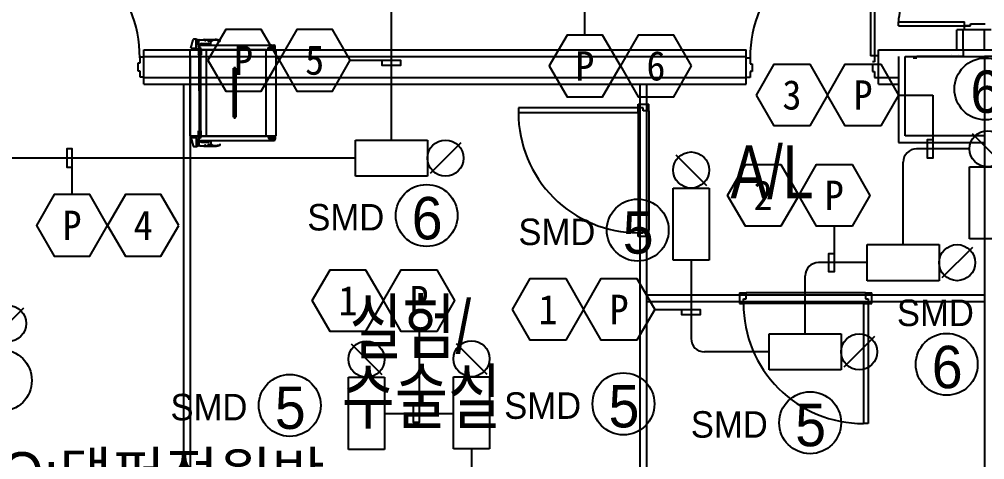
# Model space of a CAD drawing. Header units: millimetres. Extents: x 118559 to 211622, y 1329 to 63037.
# Drawn here: x 169840 to 177131, y 41401 to 44724 of the extents above; entities that cross this region are included whole.
import ezdxf
from ezdxf.enums import TextEntityAlignment as Align

# ---------------------------------------------------------------- set-up
doc = ezdxf.new("R2010")
doc.units = ezdxf.units.MM
doc.header["$LTSCALE"] = 120
for name, color, linetype in [('ARCH', 9, 'Continuous'), ('DAMPER', 2, 'Continuous'), ('fire', 2, 'Continuous'), ('fire-l', 4, 'Continuous'), ('smd-f', 2, 'Continuous')]:
    doc.layers.add(name, color=color, linetype=linetype)
doc.styles.add('GHD', font='')
doc.styles.add('ghs', font='')
doc.styles.add('TT', font='')
doc.styles.add('돋움', font='')
doc.styles.get('GHD').set_extended_font_data('Dotum')
doc.styles.get('ghs').set_extended_font_data('Dotum')
doc.styles.get('TT').set_extended_font_data('Dotum')
doc.styles.get('돋움').set_extended_font_data('DotumChe')

# ---------------------------------------------------------------- blocks, each defined once
blk = doc.blocks.new('e-22-1')
at = {"layer": 'DAMPER'}
blk.add_line((-5, 1), (-1, 1), dxfattribs=at)
at = {"layer": 'fire'}
for p, q in [((-5, -1), (-5, 1)), ((-1, 1), (-1, -1)), ((0.85, 0.85), (-0.85, -0.85)), ((-1, -1), (-5, -1))]:
    blk.add_line(p, q, dxfattribs=at)
blk.add_circle((0, 0), 1, dxfattribs=at)

msp = doc.modelspace()

# ---------------------------------------------------------------- linework, layer by layer
at = {"layer": 'ARCH', "color": 9}
for p, q in [((176270.1, 45389.2, 0), (176270.1, 44449.2, 0)), ((176300.1, 45389.2, 0), (176300.1, 44449.2, 0)), ((176480.1, 44704.2, 0), (176980.1, 44704.2, 0)), ((176480.1, 44704.2, 0), (176980.1, 44704.2, 0)), ((176480.1, 44674.2, 0), (176480.1, 44704.2, 0)), ((176980.1, 44644.2, 0), (176980.1, 44704.2, 0)), ((176480.1, 44674.2, 0), (176980.1, 44674.2, 0)), ((176480.1, 44674.2, 0), (176980.1, 44674.2, 0)), ((176920.1, 44494.2, 0), (176920.1, 44644.2, 0)), ((177180.1, 44644.2, 0), (176920.1, 44644.2, 0)), ((176970.1, 44494.2, 0), (176970.1, 44644.2, 0)), ((176980.1, 44644.2, 0), (176980.1, 44674.2, 0)), ((176980.1, 44674.2, 0), (177025.1, 44674.2, 0)), ((176980.1, 44674.2, 0), (177025.1, 44674.2, 0)), ((177025.1, 44674.2, 0), (176980.1, 44674.2, 0)), ((177025.1, 44674.2, 0), (177025.1, 44689.2, 0)), ((177025.1, 44689.2, 0), (177135.1, 44689.2, 0)), ((177025.1, 44674.2, 0), (177025.1, 44689.2, 0)), ((177025.1, 44689.2, 0), (177135.1, 44689.2, 0)), ((177130.1, 44494.2, 0), (177130.1, 44644.2, 0)), ((171136.7, 44506.7, 0), (171153, 44568.5, 0)), ((171159.8, 44575.4, 0), (171175.4, 44575.4, 0)), ((171175.4, 44506.5, 0), (171175.4, 44575.4, 0)), ((171175.4, 44560.3, 0), (171175.4, 44574.4, 0)), ((171176.3, 44575.3, 0), (171177.9, 44575.3, 0)), ((171176.3, 44559.3, 0), (171186.7, 44559.3, 0)), ((171178.4, 44575.2, 0), (171189.5, 44567.9, 0)), ((171180.1, 44515, 0), (171180.1, 44559.3, 0)), ((171184.8, 44556.8, 0), (171184.8, 44553, 0)), ((171196.1, 44556.8, 0), (171184.8, 44556.8, 0)), ((171196.1, 44532, 0), (171196.1, 44560.3, 0)), ((171205.6, 44569.7, 0), (171278.2, 44569.7, 0)), ((171236.7, 44572.6, 0), (171319.6, 44572.6, 0)), ((171240.5, 44565, 0), (171248, 44565, 0)), ((171244.3, 44568.8, 0), (171244.3, 44561.2, 0)), ((171266.9, 44560.3, 0), (171278.2, 44560.3, 0)), ((171272.6, 44565.9, 0), (171272.6, 44554.6, 0)), ((171287.7, 44532, 0), (171287.7, 44560.3, 0)), ((171336.5, 44564.9, 0), (171351.5, 44561.9, 0)), ((171351.5, 44561.9, 0), (171356.7, 44561.2, 0)), ((171357.7, 44562.3, 0), (171357.6, 44562.8, 0)), ((170780.1, 44494.2, 0), (175330.1, 44494.2, 0)), ((170780.1, 44234.2, 0), (170780.1, 44494.2, 0)), ((171130.1, 44494.2, 0), (171780.1, 44494.2, 0)), ((171130.1, 43844.2, 0), (171130.1, 44494.2, 0)), ((171136.7, 44506.5, 0), (171182.9, 44506.5, 0)), ((171136.7, 44495.3, 0), (171182.9, 44495.3, 0)), ((171144.2, 44503.7, 0), (171141.4, 44506.5, 0)), ((171144.2, 44503.7, 0), (171148, 44503.7, 0)), ((171144.2, 44495.3, 0), (171144.2, 44503.7, 0)), ((171146.1, 44491.9, 0), (171146.1, 44509.4, 0)), ((171148, 44503.7, 0), (171150.8, 44506.5, 0)), ((171148, 44495.3, 0), (171148, 44503.7, 0)), ((171164, 44495.3, 0), (171164, 44506.5, 0)), ((171171.6, 44503.5, 0), (171168.8, 44506.4, 0)), ((171171.6, 44503.5, 0), (171175.4, 44503.5, 0)), ((171171.6, 44495.3, 0), (171171.6, 44503.5, 0)), ((171173.5, 44492.3, 0), (171173.5, 44509.4, 0)), ((171175.4, 44515, 0), (171180.1, 44515, 0)), ((171175.4, 44503.5, 0), (171178.2, 44506.4, 0)), ((171175.4, 44495.3, 0), (171175.4, 44503.5, 0)), ((171182.9, 44495.3, 0), (171182.9, 44506.5, 0)), ((171193.7, 44456.5, 0), (171212.6, 44494.2, 0)), ((171193.7, 44494.2, 0), (171212.6, 44456.5, 0)), ((171193.7, 44494.2, 0), (171193.7, 44456.5, 0)), ((171196.1, 44542.6, 0), (171196.1, 44542.6, 0)), ((171196.1, 44532, 0), (171287.7, 44532, 0)), ((171196.1, 44529.1, 0), (171732.9, 44529.1, 0)), ((171196.1, 44529.1, 0), (171196.1, 44496.1, 0)), ((171209.2, 44511, 0), (171196.1, 44511, 0)), ((171197.3, 44496.1, 0), (171196.1, 44496.1, 0)), ((171197.3, 44494.8, 0), (171197.3, 44509.4, 0)), ((171197.3, 44509.4, 0), (171207.9, 44509.4, 0)), ((171207.9, 44494.8, 0), (171197.3, 44494.8, 0)), ((171197.8, 44502.1, 0), (171197.5, 44501.8, 0)), ((171197.8, 44502.1, 0), (171197.5, 44502.1, 0)), ((171198, 44498.3, 0), (171197.8, 44497.7, 0)), ((171198.5, 44498, 0), (171197.8, 44497.7, 0)), ((171198.5, 44498, 0), (171198, 44498.3, 0)), ((171198, 44494.2, 0), (171216.8, 44494.2, 0)), ((171198, 44494.2, 0), (171216.8, 44494.2, 0)), ((171199.1, 44495, 0), (171198.5, 44495.1, 0)), ((171198.5, 44495.1, 0), (171198.6, 44494.8, 0)), ((171199.1, 44495, 0), (171198.9, 44494.8, 0)), ((171200.3, 44505.1, 0), (171200.1, 44504.5, 0)), ((171200.8, 44504.8, 0), (171200.1, 44504.5, 0)), ((171200.8, 44504.8, 0), (171200.3, 44505.1, 0)), ((171200.6, 44509.4, 0), (171200.5, 44509.3, 0)), ((171200.5, 44509.4, 0), (171200.5, 44509.3, 0)), ((171201.6, 44499.4, 0), (171201.7, 44498.5, 0)), ((171202.5, 44499.3, 0), (171201.6, 44499.4, 0)), ((171202.5, 44499.3, 0), (171201.7, 44498.5, 0)), ((171203.2, 44508.6, 0), (171202.7, 44508.7, 0)), ((171202.7, 44508.7, 0), (171202.8, 44508.1, 0)), ((171203.2, 44508.6, 0), (171202.8, 44508.1, 0)), ((171203.1, 44454.2, 0), (171203.1, 44497.7, 0)), ((171204.6, 44501.5, 0), (171204, 44501.6, 0)), ((171204, 44501.6, 0), (171204.1, 44501, 0)), ((171204.6, 44501.5, 0), (171204.1, 44501, 0)), ((171205.9, 44501.3, 0), (171205.8, 44500.7, 0)), ((171206.4, 44501, 0), (171205.8, 44500.7, 0)), ((171206.4, 44501, 0), (171205.9, 44501.3, 0)), ((171207.9, 44509.4, 0), (171207.9, 44494.8, 0)), ((171208.1, 44507.7, 0), (171208, 44507.6, 0)), ((171208.1, 44507.6, 0), (171208, 44507.6, 0)), ((171209.2, 44496.2, 0), (171209.2, 44511, 0)), ((171212.6, 44494.2, 0), (171212.6, 44456.5, 0)), ((171218.8, 44540.5, 0), (171265, 44540.5, 0)), ((171219.6, 44496.1, 0), (171707.1, 44496.1, 0)), ((171224.4, 44538.6, 0), (171222.6, 44540.5, 0)), ((171224.4, 44538.6, 0), (171228.2, 44538.6, 0)), ((171224.4, 44532, 0), (171224.4, 44538.6, 0)), ((171226.3, 44529.5, 0), (171226.3, 44542.5, 0)), ((171228.2, 44538.6, 0), (171230.1, 44540.5, 0)), ((171228.2, 44532, 0), (171228.2, 44538.6, 0)), ((171255.1, 43844.2, 0), (171255.1, 44494.2, 0)), ((171258.4, 44538.6, 0), (171256.5, 44540.5, 0)), ((171258.4, 44538.6, 0), (171262.2, 44538.6, 0)), ((171258.4, 44532, 0), (171258.4, 44538.6, 0)), ((171260.3, 44529.5, 0), (171260.3, 44542.5, 0)), ((171262.2, 44538.6, 0), (171264.1, 44540.5, 0)), ((171262.2, 44532, 0), (171262.2, 44538.6, 0)), ((171705.1, 43844.2, 0), (171705.1, 44494.2, 0)), ((171719.8, 44496.2, 0), (171719.8, 44511, 0)), ((171719.8, 44511, 0), (171732.9, 44511, 0)), ((171721.1, 44509.4, 0), (171721.1, 44494.8, 0)), ((171731.7, 44509.4, 0), (171721.1, 44509.4, 0)), ((171721.1, 44507.7, 0), (171721.2, 44507.6, 0)), ((171721.1, 44507.6, 0), (171721.2, 44507.6, 0)), ((171721.1, 44494.8, 0), (171731.7, 44494.8, 0)), ((171722.8, 44501, 0), (171723.3, 44501.3, 0)), ((171722.8, 44501, 0), (171723.4, 44500.7, 0)), ((171723.3, 44501.3, 0), (171723.4, 44500.7, 0)), ((171724.6, 44501.5, 0), (171725.2, 44501.6, 0)), ((171724.6, 44501.5, 0), (171725.1, 44501, 0)), ((171725.2, 44501.6, 0), (171725.1, 44501, 0)), ((171726, 44508.6, 0), (171726.5, 44508.7, 0)), ((171726, 44508.6, 0), (171726.4, 44508.1, 0)), ((171726.5, 44508.7, 0), (171726.4, 44508.1, 0)), ((171726.7, 44499.3, 0), (171727.6, 44499.4, 0)), ((171726.7, 44499.3, 0), (171727.5, 44498.5, 0)), ((171727.6, 44499.4, 0), (171727.5, 44498.5, 0)), ((171728.4, 44504.8, 0), (171728.9, 44505.1, 0)), ((171728.4, 44504.8, 0), (171729.1, 44504.5, 0)), ((171728.6, 44509.4, 0), (171728.7, 44509.3, 0)), ((171728.7, 44509.4, 0), (171728.7, 44509.3, 0)), ((171728.9, 44505.1, 0), (171729.1, 44504.5, 0)), ((171730.1, 44495, 0), (171730.7, 44495.1, 0)), ((171730.1, 44495, 0), (171730.3, 44494.8, 0)), ((171730.7, 44495.1, 0), (171730.6, 44494.8, 0)), ((171730.7, 44498, 0), (171731.2, 44498.3, 0)), ((171730.7, 44498, 0), (171731.4, 44497.7, 0)), ((171731.2, 44498.3, 0), (171731.4, 44497.7, 0)), ((171731.4, 44502.1, 0), (171731.7, 44501.8, 0)), ((171731.4, 44502.1, 0), (171731.7, 44502.1, 0)), ((171731.7, 44494.8, 0), (171731.7, 44509.4, 0)), ((171731.7, 44496.1, 0), (171732.9, 44496.1, 0)), ((171732.9, 44529.1, 0), (171732.9, 44496.1, 0)), ((171733.9, 44512.6, 0), (171733.9, 44525.8, 0)), ((171741.5, 44521.6, 0), (171733.9, 44521.6, 0)), ((171749.1, 44519.2, 0), (171733.9, 44519.2, 0)), ((171741.5, 44516.9, 0), (171733.9, 44516.9, 0)), ((171736.7, 44528.7, 0), (171762.2, 44528.7, 0)), ((171736.7, 44509.8, 0), (171762.2, 44509.8, 0)), ((171741.5, 44506.9, 0), (171741.5, 44531.1, 0)), ((171741.5, 44521.6, 0), (171743.4, 44524, 0)), ((171741.5, 44516.9, 0), (171741.5, 44521.6, 0)), ((171741.5, 44516.9, 0), (171743.4, 44514.5, 0)), ((171743.4, 44514.5, 0), (171743.4, 44524, 0)), ((171748.1, 44524, 0), (171743.4, 44524, 0)), ((171748.1, 44514.5, 0), (171743.4, 44514.5, 0)), ((171748.1, 44512.6, 0), (171748.1, 44525.8, 0)), ((171748.1, 44524.9, 0), (171748.1, 44514.5, 0)), ((171748.1, 44513.6, 0), (171748.1, 44524, 0)), ((171760.3, 44519.2, 0), (171751.8, 44519.2, 0)), ((171752.8, 44519.2, 0), (171752.8, 44509.9, 0)), ((171752.8, 44509.9, 0), (171752.8, 44502.3, 0)), ((171752.8, 44498.5, 0), (171752.8, 44502.3, 0)), ((171755.6, 44505.1, 0), (171768.8, 44505.1, 0)), ((171755.6, 44495.6, 0), (171768.8, 44495.6, 0)), ((171757.5, 44505.1, 0), (171757.5, 44500.4, 0)), ((171757.5, 44500.4, 0), (171767, 44500.4, 0)), ((171759.9, 44498.5, 0), (171757.5, 44500.4, 0)), ((171759.9, 44498.5, 0), (171764.6, 44498.5, 0)), ((171759.9, 44498.5, 0), (171759.9, 44495.6, 0)), ((171761.3, 44519.2, 0), (171763.2, 44519.2, 0)), ((171762.2, 44521.1, 0), (171762.2, 44529.6, 0)), ((171762.2, 44520.2, 0), (171762.2, 44518.3, 0)), ((171762.2, 44517.4, 0), (171762.2, 44508.9, 0)), ((171762.2, 44506.1, 0), (171762.2, 44494.5, 0)), ((171764.1, 44519.2, 0), (171772.6, 44519.2, 0)), ((171764.6, 44498.5, 0), (171767, 44500.4, 0)), ((171764.6, 44498.5, 0), (171764.6, 44495.6, 0)), ((171767, 44505.1, 0), (171767, 44500.4, 0)), ((171771.7, 44502.3, 0), (171771.7, 44519.2, 0)), ((171771.7, 44498.5, 0), (171771.7, 44502.3, 0)), ((171780.1, 43844.2, 0), (171780.1, 44494.2, 0)), ((175330.1, 44234.2, 0), (175330.1, 44494.2, 0)), ((176330.1, 44494.2, 0), (178280.1, 44494.2, 0)), ((176330.1, 44234.2, 0), (176330.1, 44494.2, 0)), ((176620.1, 44494.2, 0), (176970.1, 44494.2, 0)), ((176970.1, 44494.2, 0), (176970.1, 44444.2, 0)), ((170780.1, 44439.2, 0), (170750.1, 44439.2, 0)), ((170750.1, 44439.2, 0), (170750.1, 44394.2, 0)), ((170780.1, 44444.2, 0), (175330.1, 44444.2, 0)), ((170780.1, 44284.2, 0), (170780.1, 44444.2, 0)), ((171130.1, 44444.2, 0), (171130.1, 34944.2, 0)), ((171193.7, 44456.5, 0), (171212.6, 44456.5, 0)), ((171198.3, 44456.5, 0), (171198.3, 43882, 0)), ((171198.3, 44183.9, 0), (171198.3, 44456.5, 0)), ((171207.9, 44456.5, 0), (171207.9, 43882, 0)), ((171207.9, 44183.9, 0), (171207.9, 44456.5, 0)), ((175330.1, 44279.2, 0), (175330.1, 44439.2, 0)), ((175330.1, 44434.2, 0), (175360.1, 44434.2, 0)), ((175360.1, 44434.2, 0), (175360.1, 44389.2, 0)), ((176300.1, 44449.2, 0), (176270.1, 44449.2, 0)), ((176330.1, 44449.2, 0), (176300.1, 44449.2, 0)), ((176300.1, 44449.2, 0), (176300.1, 44404.2, 0)), ((176330.1, 44279.2, 0), (176330.1, 44439.2, 0)), ((176480.1, 44444.2, 0), (176480.1, 43794.2, 0)), ((176530.1, 43844.2, 0), (176530.1, 44444.2, 0)), ((176530.1, 44444.2, 0), (177130.1, 44444.2, 0)), ((176530.1, 43844.2, 0), (176530.1, 44444.2, 0)), ((176590.1, 44434.2, 0), (176620.1, 44434.2, 0)), ((176970.1, 44444.2, 0), (176620.1, 44444.2, 0)), ((176880.1, 44459.2, 0), (176880.1, 44459.2, 0)), ((176930.1, 44459.2, 0), (176930.1, 44459.2, 0)), ((176930.1, 44459.2, 0), (176930.1, 44459.2, 0)), ((178280.1, 44444.2, 0), (177130.1, 44444.2, 0)), ((177130.1, 44444.2, 0), (177130.1, 43844.2, 0)), ((170750.1, 44394.2, 0), (170735.1, 44394.2, 0)), ((170735.1, 44394.2, 0), (170735.1, 44334.2, 0)), ((170735.1, 44334.2, 0), (170750.1, 44334.2, 0)), ((170750.1, 44334.2, 0), (170750.1, 44289.2, 0)), ((171457.5, 43984.4, 0), (171457.5, 44354.1, 0)), ((171457.5, 44354.1, 0), (171476, 44354.1, 0)), ((171457.5, 44341.2, 0), (171476, 44341.2, 0)), ((171460.7, 44000.5, 0), (171460.7, 44337.9, 0)), ((171460.7, 44337.9, 0), (171472.8, 44337.9, 0)), ((171466.7, 43973.8, 0), (171466.7, 44364.6, 0)), ((171472.8, 44337.9, 0), (171472.8, 44000.5, 0)), ((171476, 44354.1, 0), (171476, 43984.4, 0)), ((175360.1, 44389.2, 0), (175375.1, 44389.2, 0)), ((175375.1, 44389.2, 0), (175375.1, 44329.2, 0)), ((176300.1, 44404.2, 0), (176285.1, 44404.2, 0)), ((176285.1, 44389.2, 0), (176285.1, 44329.2, 0)), ((170750.1, 44289.2, 0), (170780.1, 44289.2, 0)), ((170780.1, 44284.2, 0), (175330.1, 44284.2, 0)), ((175360.1, 44284.2, 0), (175330.1, 44284.2, 0)), ((175375.1, 44329.2, 0), (175360.1, 44329.2, 0)), ((175360.1, 44329.2, 0), (175360.1, 44284.2, 0)), ((176285.1, 44329.2, 0), (176300.1, 44329.2, 0)), ((176300.1, 44329.2, 0), (176300.1, 44284.2, 0)), ((176300.1, 44284.2, 0), (176330.1, 44284.2, 0)), ((176330.1, 44284.2, 0), (176480.1, 44284.2, 0)), ((170780.1, 44234.2, 0), (175330.1, 44234.2, 0)), ((171080.1, 44234.2, 0), (171080.1, 34944.2, 0)), ((174530.1, 32154.2, 0), (174530.1, 44234.2, 0)), ((174580.1, 32154.2, 0), (174580.1, 44234.2, 0)), ((176330.1, 44234.2, 0), (176480.1, 44234.2, 0)), ((174515.1, 44054.8, 0), (173609.8, 44054.8, 0)), ((173609.8, 44054.8, 0), (173609.8, 44019.5, 0)), ((174515.1, 44054.8, 0), (174515.1, 44084.2, 0)), ((174515.1, 44084.2, 0), (174595.1, 44084.2, 0)), ((174550.9, 44054.8, 0), (174515.1, 44054.8, 0)), ((174515.1, 44019.5, 0), (174515.1, 44054.8, 0)), ((174530.1, 44084.2, 0), (174580.1, 44084.2, 0)), ((174530.1, 44084.2, 0), (174580.1, 44084.2, 0)), ((174550.9, 44034.3, 0), (174550.9, 44054.8, 0)), ((174595.1, 44034.3, 0), (174595.1, 44084.2, 0)), ((171476, 43997.3, 0), (171457.5, 43997.3, 0)), ((171476, 43984.4, 0), (171457.5, 43984.4, 0)), ((171472.8, 44000.5, 0), (171460.7, 44000.5, 0)), ((174515.1, 44019.5, 0), (173609.8, 44019.5, 0)), ((174515.1, 44019.5, 0), (174515.1, 43113.5, 0)), ((174595.1, 44034.3, 0), (174550.9, 44034.3, 0)), ((174595.1, 44034.3, 0), (174595.1, 43134, 0)), ((171130.1, 43844.2, 0), (171780.1, 43844.2, 0)), ((171136.7, 43843.1, 0), (171182.9, 43843.1, 0)), ((171136.7, 43843.1, 0), (171136.7, 43832.1, 0)), ((171136.7, 43831.9, 0), (171182.9, 43831.9, 0)), ((171136.7, 43831.7, 0), (171153, 43769.9, 0)), ((171144.2, 43834.8, 0), (171141.4, 43831.9, 0)), ((171144.2, 43843.1, 0), (171144.2, 43834.8, 0)), ((171144.2, 43834.8, 0), (171148, 43834.8, 0)), ((171146.1, 43846.6, 0), (171146.1, 43829, 0)), ((171148, 43843.1, 0), (171148, 43834.8, 0)), ((171148, 43834.8, 0), (171150.8, 43831.9, 0)), ((171164, 43843.1, 0), (171164, 43831.9, 0)), ((171171.6, 43834.9, 0), (171168.8, 43832.1, 0)), ((171171.6, 43843.1, 0), (171171.6, 43834.9, 0)), ((171171.6, 43834.9, 0), (171175.4, 43834.9, 0)), ((171173.5, 43846.2, 0), (171173.5, 43829, 0)), ((171175.4, 43843.1, 0), (171175.4, 43834.9, 0)), ((171175.4, 43834.9, 0), (171178.2, 43832.1, 0)), ((171175.4, 43831.9, 0), (171175.4, 43763, 0)), ((171175.4, 43823.5, 0), (171180.1, 43823.5, 0)), ((171180.1, 43823.5, 0), (171180.1, 43779.1, 0)), ((171182.9, 43843.1, 0), (171182.9, 43831.9, 0)), ((171193.7, 43844.2, 0), (171193.7, 43882, 0)), ((171193.7, 43882, 0), (171212.6, 43844.2, 0)), ((171193.7, 43844.2, 0), (171212.6, 43882, 0)), ((171193.7, 43882, 0), (171212.6, 43882, 0)), ((171196.1, 43809.3, 0), (171196.1, 43842.3, 0)), ((171197.3, 43842.3, 0), (171196.1, 43842.3, 0)), ((171196.1, 43841.4, 0), (171196.1, 43809.3, 0)), ((171209.2, 43827.4, 0), (171196.1, 43827.4, 0)), ((171197.2, 43836.5, 0), (171196.9, 43836.8, 0)), ((171197.2, 43836.5, 0), (171196.9, 43836.5, 0)), ((171197.9, 43840.7, 0), (171197.2, 43841, 0)), ((171197.4, 43840.4, 0), (171197.2, 43841, 0)), ((171207.9, 43843.7, 0), (171197.3, 43843.7, 0)), ((171197.3, 43843.7, 0), (171197.3, 43829, 0)), ((171197.3, 43829, 0), (171207.9, 43829, 0)), ((171197.9, 43840.7, 0), (171197.4, 43840.4, 0)), ((171197.9, 43843.6, 0), (171198, 43843.9, 0)), ((171198.5, 43843.6, 0), (171197.9, 43843.6, 0)), ((171198, 43844.2, 0), (171216.8, 43844.2, 0)), ((171198.5, 43843.6, 0), (171198.3, 43843.9, 0)), ((171200.2, 43833.9, 0), (171199.5, 43834.1, 0)), ((171199.7, 43833.5, 0), (171199.5, 43834.1, 0)), ((171200.2, 43833.9, 0), (171199.7, 43833.5, 0)), ((171199.8, 43829.3, 0), (171199.9, 43829.4, 0)), ((171200, 43829.3, 0), (171199.9, 43829.4, 0)), ((171201, 43839.2, 0), (171201.1, 43840.1, 0)), ((171201.8, 43839.4, 0), (171201, 43839.2, 0)), ((171201.8, 43839.4, 0), (171201.1, 43840.1, 0)), ((171202.1, 43830, 0), (171202.2, 43830.6, 0)), ((171202.6, 43830, 0), (171202.1, 43830, 0)), ((171202.6, 43830, 0), (171202.2, 43830.6, 0)), ((171203.1, 43884.3, 0), (171203.1, 43840.7, 0)), ((171203.4, 43837.1, 0), (171203.5, 43837.7, 0)), ((171203.9, 43837.1, 0), (171203.4, 43837.1, 0)), ((171203.9, 43837.1, 0), (171203.5, 43837.7, 0)), ((171205.8, 43837.7, 0), (171205.1, 43837.9, 0)), ((171205.3, 43837.3, 0), (171205.1, 43837.9, 0)), ((171205.8, 43837.7, 0), (171205.3, 43837.3, 0)), ((171207.5, 43831, 0), (171207.4, 43831.1, 0)), ((171207.5, 43830.9, 0), (171207.4, 43831.1, 0)), ((171207.9, 43829, 0), (171207.9, 43843.7, 0)), ((171209.2, 43842.3, 0), (171209.2, 43827.4, 0)), ((171212.6, 43844.2, 0), (171212.6, 43882, 0)), ((171219.6, 43842.3, 0), (171707.1, 43842.3, 0)), ((171719.8, 43842.3, 0), (171719.8, 43827.4, 0)), ((171719.8, 43827.4, 0), (171732.9, 43827.4, 0)), ((171721.1, 43843.7, 0), (171731.7, 43843.7, 0)), ((171721.1, 43829, 0), (171721.1, 43843.7, 0)), ((171721.1, 43830.7, 0), (171721.2, 43830.8, 0)), ((171721.1, 43830.6, 0), (171721.2, 43830.8, 0)), ((171731.7, 43829, 0), (171721.1, 43829, 0)), ((171722.8, 43837.4, 0), (171723.4, 43837.6, 0)), ((171722.8, 43837.4, 0), (171723.3, 43837, 0)), ((171723.3, 43837, 0), (171723.4, 43837.6, 0)), ((171724.6, 43836.8, 0), (171725.1, 43837.4, 0)), ((171724.6, 43836.8, 0), (171725.2, 43836.8, 0)), ((171725.2, 43836.8, 0), (171725.1, 43837.4, 0)), ((171726, 43829.7, 0), (171726.4, 43830.3, 0)), ((171726, 43829.7, 0), (171726.5, 43829.7, 0)), ((171726.5, 43829.7, 0), (171726.4, 43830.3, 0)), ((171726.7, 43839.1, 0), (171727.5, 43839.8, 0)), ((171726.7, 43839.1, 0), (171727.6, 43838.9, 0)), ((171727.6, 43838.9, 0), (171727.5, 43839.8, 0)), ((171728.4, 43833.6, 0), (171729.1, 43833.8, 0)), ((171728.4, 43833.6, 0), (171728.9, 43833.2, 0)), ((171728.6, 43829, 0), (171728.7, 43829.1, 0)), ((171728.7, 43829, 0), (171728.7, 43829.1, 0)), ((171728.9, 43833.2, 0), (171729.1, 43833.8, 0)), ((171730.1, 43843.3, 0), (171730.3, 43843.6, 0)), ((171730.1, 43843.3, 0), (171730.7, 43843.3, 0)), ((171730.7, 43843.3, 0), (171730.6, 43843.6, 0)), ((171730.7, 43840.4, 0), (171731.4, 43840.6, 0)), ((171730.7, 43840.4, 0), (171731.2, 43840.1, 0)), ((171731.2, 43840.1, 0), (171731.4, 43840.6, 0)), ((171731.4, 43836.2, 0), (171731.7, 43836.5, 0)), ((171731.4, 43836.2, 0), (171731.7, 43836.2, 0)), ((171731.7, 43843.7, 0), (171731.7, 43829, 0)), ((171731.7, 43842.3, 0), (171732.9, 43842.3, 0)), ((171732.9, 43809.3, 0), (171732.9, 43842.3, 0)), ((171733.9, 43825.8, 0), (171733.9, 43812.6, 0)), ((171736.7, 43828.6, 0), (171762.2, 43828.6, 0)), ((171741.5, 43831.5, 0), (171741.5, 43807.3, 0)), ((171741.5, 43821.5, 0), (171743.4, 43823.9, 0)), ((171743.4, 43823.9, 0), (171743.4, 43814.5, 0)), ((171748.1, 43823.9, 0), (171743.4, 43823.9, 0)), ((171748.1, 43825.8, 0), (171748.1, 43812.6, 0)), ((171748.1, 43824.9, 0), (171748.1, 43814.5, 0)), ((171748.1, 43813.5, 0), (171748.1, 43823.9, 0)), ((171752.8, 43840, 0), (171752.8, 43836.2, 0)), ((171752.8, 43828.6, 0), (171752.8, 43836.2, 0)), ((171752.8, 43819.2, 0), (171752.8, 43828.6, 0)), ((171755.6, 43842.8, 0), (171768.8, 43842.8, 0)), ((171755.6, 43833.3, 0), (171768.8, 43833.3, 0)), ((171759.9, 43840, 0), (171757.5, 43838.1, 0)), ((171757.5, 43838.1, 0), (171767, 43838.1, 0)), ((171757.5, 43833.3, 0), (171757.5, 43838.1, 0)), ((171759.9, 43840, 0), (171759.9, 43842.8, 0)), ((171759.9, 43840, 0), (171764.6, 43840, 0)), ((171762.2, 43832.4, 0), (171762.2, 43844, 0)), ((171762.2, 43821.1, 0), (171762.2, 43829.6, 0)), ((171764.6, 43840, 0), (171764.6, 43842.8, 0)), ((171764.6, 43840, 0), (171767, 43838.1, 0)), ((171767, 43833.3, 0), (171767, 43838.1, 0)), ((171771.7, 43840, 0), (171771.7, 43836.2, 0)), ((171771.7, 43836.2, 0), (171771.7, 43819.2, 0)), ((177130.1, 43844.2, 0), (176530.1, 43844.2, 0)), ((177130.1, 43844.2, 0), (176530.1, 43844.2, 0)), ((177130.1, 43844.2, 0), (177130, 31994.2, 0)), ((171159.8, 43763, 0), (171175.4, 43763, 0)), ((171175.4, 43778.1, 0), (171175.4, 43764, 0)), ((171176.3, 43779.1, 0), (171186.7, 43779.1, 0)), ((171176.3, 43763.2, 0), (171177.9, 43763.2, 0)), ((171178.4, 43763.2, 0), (171189.5, 43770.5, 0)), ((171184.8, 43781.7, 0), (171184.8, 43785.4, 0)), ((171196.1, 43781.7, 0), (171184.8, 43781.7, 0)), ((171196.1, 43809.3, 0), (171732.9, 43809.3, 0)), ((171196.1, 43806.5, 0), (171287.7, 43806.5, 0)), ((171196.1, 43806.5, 0), (171196.1, 43778.1, 0)), ((171196.1, 43795.8, 0), (171196.1, 43795.8, 0)), ((171205.6, 43768.7, 0), (171278.2, 43768.7, 0)), ((171218.8, 43798, 0), (171265, 43798, 0)), ((171224.4, 43799.9, 0), (171222.6, 43798, 0)), ((171224.4, 43806.5, 0), (171224.4, 43799.9, 0)), ((171224.4, 43799.9, 0), (171228.2, 43799.9, 0)), ((171226.3, 43808.9, 0), (171226.3, 43795.9, 0)), ((171228.2, 43806.5, 0), (171228.2, 43799.9, 0)), ((171228.2, 43799.9, 0), (171230.1, 43798, 0)), ((171236.7, 43765.9, 0), (171319.6, 43765.9, 0)), ((171240.5, 43773.4, 0), (171248, 43773.4, 0)), ((171244.3, 43769.7, 0), (171244.3, 43777.2, 0)), ((171258.4, 43799.9, 0), (171256.5, 43798, 0)), ((171258.4, 43806.5, 0), (171258.4, 43799.9, 0)), ((171258.4, 43799.9, 0), (171262.2, 43799.9, 0)), ((171260.3, 43808.9, 0), (171260.3, 43795.9, 0)), ((171262.2, 43806.5, 0), (171262.2, 43799.9, 0)), ((171262.2, 43799.9, 0), (171264.1, 43798, 0)), ((171266.9, 43778.1, 0), (171278.2, 43778.1, 0)), ((171272.6, 43772.5, 0), (171272.6, 43783.8, 0)), ((171287.7, 43806.5, 0), (171287.7, 43778.1, 0)), ((171336.5, 43773.5, 0), (171351.5, 43776.5, 0)), ((171351.5, 43776.5, 0), (171356.7, 43777.2, 0)), ((171357.7, 43776.1, 0), (171357.6, 43775.7, 0)), ((171741.5, 43821.5, 0), (171733.9, 43821.5, 0)), ((171749.1, 43819.2, 0), (171733.9, 43819.2, 0)), ((171741.5, 43816.8, 0), (171733.9, 43816.8, 0)), ((171736.7, 43809.8, 0), (171762.2, 43809.8, 0)), ((171741.5, 43821.5, 0), (171741.5, 43816.8, 0)), ((171741.5, 43816.8, 0), (171743.4, 43814.5, 0)), ((171748.1, 43814.5, 0), (171743.4, 43814.5, 0)), ((171760.3, 43819.2, 0), (171751.8, 43819.2, 0)), ((171761.3, 43819.2, 0), (171763.2, 43819.2, 0)), ((171762.2, 43818.2, 0), (171762.2, 43820.1, 0)), ((171762.2, 43817.3, 0), (171762.2, 43808.8, 0)), ((171764.1, 43819.2, 0), (171772.6, 43819.2, 0)), ((176480.1, 43794.2, 0), (177130.1, 43794.2, 0)), ((174515.1, 43113.5, 0), (174550.9, 43113.5, 0)), ((174515.1, 43084.2, 0), (174515.1, 43113.5, 0)), ((174550.9, 43134, 0), (174595.1, 43134, 0)), ((174550.9, 43113.5, 0), (174550.9, 43134, 0)), ((174550.9, 43113.5, 0), (174550.9, 43134, 0)), ((174595.1, 43084.2, 0), (174595.1, 43134, 0)), ((174595.1, 43084.2, 0), (174515.1, 43084.2, 0)), ((174580.1, 43084.2, 0), (174530.1, 43084.2, 0)), ((175280.1, 42659.2, 0), (175280.1, 42579.2, 0)), ((175280.1, 42659.2, 0), (175329.9, 42659.2, 0)), ((175329.9, 42615.1, 0), (175329.9, 42659.2, 0)), ((176230.2, 42659.2, 0), (175329.9, 42659.2, 0)), ((176230.2, 42659.2, 0), (176230.2, 42615.1, 0)), ((176230.2, 42659.2, 0), (176280.1, 42659.2, 0)), ((176280.1, 42579.2, 0), (176280.1, 42659.2, 0)), ((174580.1, 42644.2, 0), (177130.1, 42644.2, 0)), ((174580.1, 42594.2, 0), (177130.1, 42594.2, 0)), ((175280.1, 42644.2, 0), (175280.1, 42594.2, 0)), ((175309.4, 42615.1, 0), (175329.9, 42615.1, 0)), ((175309.4, 42579.2, 0), (175309.4, 42615.1, 0)), ((175309.4, 42615.1, 0), (175329.9, 42615.1, 0)), ((176230.2, 42615.1, 0), (176250.7, 42615.1, 0)), ((176250.7, 42615.1, 0), (176250.7, 42579.2, 0)), ((176280.1, 42594.2, 0), (176280.1, 42644.2, 0)), ((176280.1, 42594.2, 0), (176280.1, 42644.2, 0)), ((175280.1, 42579.2, 0), (175309.4, 42579.2, 0)), ((176215.4, 42579.2, 0), (175309.4, 42579.2, 0)), ((176215.4, 42579.2, 0), (176215.4, 41674, 0)), ((176215.4, 42579.2, 0), (176250.7, 42579.2, 0)), ((176250.7, 42579.2, 0), (176280.1, 42579.2, 0)), ((176250.7, 42579.2, 0), (176250.7, 41674, 0)), ((176250.7, 41674, 0), (176215.4, 41674, 0))]:
    msp.add_line(p, q, dxfattribs=at)
for centre, radius in [((171186.7, 44564.1, 0), 4.72), ((171244.3, 44565, 0), 2.83), ((171272.6, 44560.3, 0), 3.78), ((171762.2, 44519.2, 0), 4.72), ((171762.2, 43819.2, 0), 4.72), ((171186.7, 43774.4, 0), 4.72), ((171244.3, 43773.4, 0), 2.83), ((171272.6, 43778.1, 0), 3.78)]:
    msp.add_circle(centre, radius, dxfattribs=at)
for centre, radius, start, end in [((169810.1, 44434.2, 0), 940, 360, 88.1729), ((176300.1, 44434.2, 0), 940, 91.8271, 180), ((176941.8, 44683.6, 0), 462.2, 85.2502, 177.44923), ((171162, 44566.2, 0), 9.44, 103.29096, 165.19058), ((171176.3, 44574.3, 0), 0.944, 90, 180), ((171176.3, 44560.3, 0), 0.944, 180, 270), ((171177.9, 44574.3, 0), 0.944, 56.57458, 90), ((171186.7, 44564.1, 0), 6.13, 230.28486, 95.48858), ((171196.1, 44553, 0), 11.3, 180, 270), ((171205.6, 44560.3, 0), 9.44, 90, 180), ((171236.7, 44569.7, 0), 2.83, 90, 180), ((171278.2, 44560.3, 0), 9.44, 0, 90), ((171301.3, 44551.6, 0), 13.6, 98.02881, 183.21118), ((171317.1, 44406.7, 0), 159.4, 83.00549, 96.39381), ((171317.2, 44481.1, 0), 91.5, 64.13537, 88.46896), ((171362.9, 44563.7, 0), 9.21, 194.69157, 212.68749), ((171355.9, 44559.2, 0), 0.944, 212.68749, 284.90035), ((171355.5, 44561.1, 0), 2.83, 284.90035, 43.73311), ((171356.8, 44562.1, 0), 0.944, 266.06648, 11.62373), ((171356.7, 44562.6, 0), 0.944, 11.62373, 64.47272), ((171218.8, 44527.2, 0), 13.2, 90, 159.07517), ((171265, 44527.2, 0), 13.2, 20.92483, 90), ((171736.7, 44525.8, 0), 2.83, 90, 180), ((171736.7, 44512.6, 0), 2.83, 180, 270), ((171745.2, 44525.8, 0), 2.83, 0, 90), ((171745.2, 44512.6, 0), 2.83, 270, 0), ((171762.2, 44519.2, 0), 9.44, 90, 180), ((171755.6, 44502.3, 0), 2.83, 90, 180), ((171755.6, 44498.5, 0), 2.83, 180, 270), ((171762.2, 44519.2, 0), 9.44, 0, 90), ((171762.2, 44519.2, 0), 9.44, 270, 0), ((171768.8, 44502.3, 0), 2.83, 0, 90), ((171768.8, 44498.5, 0), 2.83, 270, 0), ((174514.5, 44018.2, 0), 904.7, 179.91508, 270.03615), ((171137.6, 43832.1, 0), 0.944, 180, 194.80942), ((171736.7, 43825.8, 0), 2.83, 90, 180), ((171745.2, 43825.8, 0), 2.83, 0, 90), ((171755.6, 43840, 0), 2.83, 90, 180), ((171755.6, 43836.2, 0), 2.83, 180, 270), ((171762.2, 43819.2, 0), 9.44, 0, 90), ((171768.8, 43840, 0), 2.83, 0, 90), ((171768.8, 43836.2, 0), 2.83, 270, 0), ((171162, 43772.2, 0), 9.44, 194.80942, 256.70904), ((171176.3, 43778.1, 0), 0.944, 90, 180), ((171176.3, 43764.1, 0), 0.944, 180, 270), ((171177.9, 43764.1, 0), 0.944, 270, 303.42542), ((171186.7, 43774.4, 0), 6.13, 264.51142, 129.71514), ((171196.1, 43785.4, 0), 11.3, 90, 180), ((171205.6, 43778.1, 0), 9.44, 180, 270), ((171218.8, 43811.2, 0), 13.2, 200.92483, 270), ((171236.7, 43768.7, 0), 2.83, 180, 270), ((171265, 43811.2, 0), 13.2, 270, 339.07517), ((171278.2, 43778.1, 0), 9.44, 270, 0), ((171301.3, 43786.8, 0), 13.6, 176.78882, 261.97119), ((171317.1, 43931.7, 0), 159.4, 263.60619, 276.99451), ((171317.2, 43857.3, 0), 91.5, 271.53104, 295.86463), ((171362.9, 43774.7, 0), 9.21, 147.31251, 165.30843), ((171355.9, 43779.2, 0), 0.944, 75.09965, 147.31251), ((171355.5, 43777.4, 0), 2.83, 316.26689, 75.09965), ((171356.8, 43776.3, 0), 0.944, 348.37627, 93.93352), ((171356.7, 43775.9, 0), 0.944, 295.52728, 348.37627), ((171736.7, 43812.6, 0), 2.83, 180, 270), ((171745.2, 43812.6, 0), 2.83, 270, 0), ((171762.2, 43819.2, 0), 9.44, 180, 270), ((171762.2, 43819.2, 0), 9.44, 270, 0), ((176214.1, 42578.6, 0), 904.7, 179.96385, 270.08492)]:
    msp.add_arc(centre, radius, start, end, dxfattribs=at)
at = {"layer": 'fire', "color": 2}
msp.add_line((176481.5, 44152.3), (176739.9, 44152.3, 0), dxfattribs=at)
at = {"layer": 'fire', "color": 2, "elevation": 0}
for points in [[(174111.3, 44604.3), (174111.3, 44948.9), (174070.5, 44948.9), (174070.5, 44810), (174111.3, 44810)], [(172339.4, 44415.2), (172720.2, 44415.2), (172720.2, 44374.4), (172581.4, 44374.4), (172581.4, 44415.2)], [(176739.9, 44152.3), (176739.9, 43677), (176699.1, 43677), (176699.1, 43815.9), (176739.9, 43815.9)], [(170238.6, 43401.8), (170238.6, 43746.3), (170197.8, 43746.3), (170197.8, 43607.4), (170238.6, 43607.4)], [(175995.3, 43162.9), (175995.3, 42818.4), (175954.5, 42818.4), (175954.5, 42957.3), (175995.3, 42957.3)], [(174638.9, 42534.8), (174983.5, 42534.8), (174983.5, 42494), (174844.6, 42494), (174844.6, 42534.8)], [(172858.9, 42368.5), (172858.9, 41681.4), (172818.1, 41681.4), (172818.1, 41820.3), (172858.9, 41820.3)]]:
    msp.add_lwpolyline(points, dxfattribs=at)
at = {"layer": 'fire-l', "color": 6, "ltscale": 2}
for p, q in [((172650.8, 43812.9, 0), (172650.8, 44779.5, 0)), ((172378.8, 43676.9, 0), (169333.4, 43676.9, 0)), ((177016.2, 43746.4, 0), (176616, 43746.4, 0)), ((176516, 43023.8, 0), (176516, 43646.4, 0)), ((174914.1, 42906.8, 0), (174914.1, 42314.4, 0)), ((176244, 42887.8, 0), (175875.1, 42887.8, 0)), ((175775.1, 42350.4, 0), (175775.1, 42787.8, 0)), ((175503.1, 42214.4, 0), (175014.1, 42214.4, 0)), ((172598.2, 41750.8, 0), (173119.6, 41750.8, 0)), ((173255.6, 41483, 0), (173255.6, 40193.8, 0))]:
    msp.add_line(p, q, dxfattribs=at)
at = {"layer": 'fire-l', "color": 2, "elevation": 0}
for points in [[(171802.2, 44415.2), (171667.9, 44647.8), (171399.3, 44647.8), (171265, 44415.2), (171399.3, 44182.6), (171667.9, 44182.6)], [(172339.4, 44415.2), (172205.1, 44647.8), (171936.5, 44647.8), (171802.2, 44415.2), (171936.5, 44182.6), (172205.1, 44182.6)], [(174379.9, 44371.7), (174245.6, 44604.3), (173977, 44604.3), (173842.7, 44371.7), (173977, 44139.1), (174245.6, 44139.1)], [(174917.1, 44371.7), (174782.8, 44604.3), (174514.2, 44604.3), (174379.9, 44371.7), (174514.2, 44139.1), (174782.8, 44139.1)], [(175189.4, 43395.6), (175323.8, 43628.2), (175592.4, 43628.2), (175726.7, 43395.6), (175592.4, 43162.9), (175323.8, 43162.9)], [(175726.7, 43395.6), (175861, 43628.2), (176129.6, 43628.2), (176263.9, 43395.6), (176129.6, 43162.9), (175861, 43162.9)], [(170507.2, 43169.1), (170372.9, 43401.8), (170104.3, 43401.8), (169970, 43169.1), (170104.3, 42936.5), (170372.9, 42936.5)], [(171044.4, 43169.1), (170910.1, 43401.8), (170641.5, 43401.8), (170507.2, 43169.1), (170641.5, 42936.5), (170910.1, 42936.5)], [(172053.1, 42601.1), (172187.4, 42833.7), (172456, 42833.7), (172590.3, 42601.1), (172456, 42368.5), (172187.4, 42368.5)], [(172590.3, 42601.1), (172724.6, 42833.7), (172993.2, 42833.7), (173127.5, 42601.1), (172993.2, 42368.5), (172724.6, 42368.5)], [(173564.5, 42534.8), (173698.8, 42767.4), (173967.4, 42767.4), (174101.7, 42534.8), (173967.4, 42302.2), (173698.8, 42302.2)], [(174101.7, 42534.8), (174236, 42767.4), (174504.6, 42767.4), (174638.9, 42534.8), (174504.6, 42302.2), (174236, 42302.2)]]:
    msp.add_lwpolyline(points, close=True, dxfattribs=at)
at = {"layer": 'fire-l', "color": 2}
for points in [[(175407.1, 44152.3), (175541.4, 44385), (175810, 44385), (175944.3, 44152.3), (175810, 43919.7), (175541.4, 43919.7)], [(175944.3, 44152.3), (176078.6, 44385), (176347.2, 44385), (176481.5, 44152.3), (176347.2, 43919.7), (176078.6, 43919.7)]]:
    msp.add_lwpolyline(points, close=True, dxfattribs=at)
at = {"layer": 'fire-l', "color": 6, "ltscale": 2}
for centre, start, end in [((176616, 43646.4, 0), 90, 180), ((175875.1, 42787.8, 0), 90, 180), ((175014.1, 42314.4, 0), 180, 270)]:
    msp.add_arc(centre, 100, start, end, dxfattribs=at)
at = {"layer": 'smd-f'}
for centre in [(177136.3, 44198.2), (172916.8, 43243.5), (174510.7, 43133.5, 0), (176844.7, 42120.7), (169700.6, 41999.1), (171882.8, 41810.9, 0), (174403.4, 41822.3, 0), (175813, 41680.2)]:
    msp.add_circle(centre, 233.7, dxfattribs=at)

# ---------------------------------------------------------------- block references
at = {"layer": 'fire-l', "ltscale": 2, "xscale": 136, "yscale": 136, "zscale": 136, "rotation": 90}
for p in [(177152.2, 43746.4, 0), (174914.1, 43586.8, 0), (172462.2, 42158.8, 0), (173255.6, 42163, 0)]:
    msp.add_blockref('e-22-1', p, dxfattribs=at)
at = {"layer": 'fire-l', "ltscale": 2, "xscale": 136, "yscale": 136, "zscale": 136}
for p in [(173058.8, 43676.9, 0), (176924, 42887.8, 0), (169755.5, 42428.5, 0), (176183.1, 42214.4, 0)]:
    msp.add_blockref('e-22-1', p, dxfattribs=at)

# ---------------------------------------------------------------- texts
at = {"layer": 'ARCH', "color": 9, "style": 'GHD', "width": 0.8}
for s, p in [('A/L', (175211.1, 43372.1, 0)), ('실험/', (172332.8, 42204.1, 0)), ('수술실', (172275.2, 41677.2, 0))]:
    msp.add_text(s, height=400, dxfattribs=at).set_placement(p)
at = {"layer": 'fire', "style": '돋움'}
for s, p in [('P', (171533.6, 44415.2, 0)), ('5', (172070.8, 44415.2, 0)), ('P', (174111.3, 44371.7, 0)), ('6', (174648.5, 44371.7, 0)), ('3', (175675.7, 44152.3)), ('P', (176212.9, 44152.3)), ('2', (175458.1, 43395.6, 0)), ('P', (175995.3, 43395.6, 0)), ('P', (170238.6, 43169.1, 0)), ('4', (170775.8, 43169.1, 0)), ('1', (172321.7, 42601.1, 0)), ('P', (172858.9, 42601.1, 0)), ('1', (173833.1, 42534.8, 0)), ('P', (174370.3, 42534.8, 0))]:
    msp.add_text(s, height=222.4, dxfattribs=at).set_placement(p, align=Align.MIDDLE)
at = {"layer": 'smd-f', "style": 'TT'}
for s, p in [('6', (177140.1, 44178.2)), ('6', (172920.5, 43223.6)), ('5', (174514.5, 43113.5, 0)), ('6', (176848.5, 42100.7)), ('5', (171886.6, 41790.9, 0)), ('5', (174407.1, 41802.3, 0)), ('5', (175816.8, 41660.3)), ('TO:댐퍼전원반', (170795.2, 41301.6, -1403.5))]:
    msp.add_text(s, height=320, dxfattribs=at).set_placement(p, align=Align.MIDDLE)
at = {"layer": 'smd-f', "style": 'ghs'}
for p in [(172015.5, 43130.5, 0), (173609.5, 43020.4, 0), (176468.5, 42409.4), (170981.6, 41697.8, 0), (173502.1, 41709.3), (174911.8, 41567.2, 0)]:
    msp.add_text('SMD', height=200, dxfattribs=at).set_placement(p)

doc.saveas('drawing.dxf')
